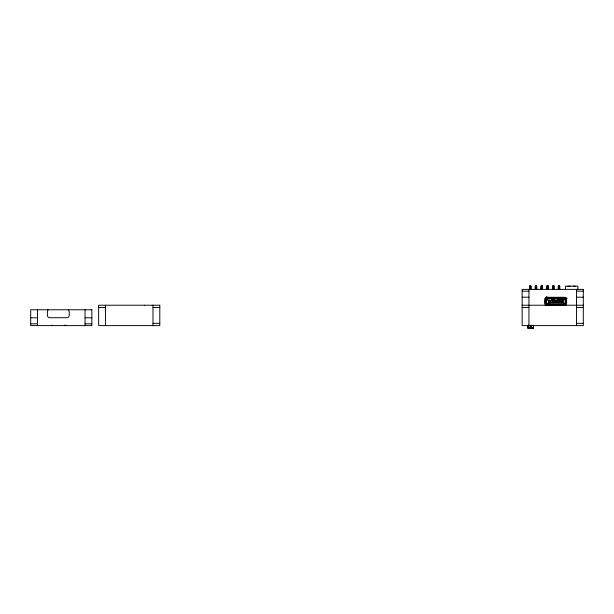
<?xml version="1.0" encoding="UTF-8"?>
<svg xmlns="http://www.w3.org/2000/svg" width="614" height="614" viewBox="0 0 614 614"><rect width="100%" height="100%" fill="white"/><g stroke="black" fill="none" stroke-linecap="round" stroke-linejoin="round"><path stroke-width="0.92" d="M547.389 298.55L565.064 298.78L565.302 300.123L564.895 299.033L547.964 298.534L546.775 298.964L546.276 300.33L545.854 304.751L545.7 300.415L546.383 300.353L545.877 304.767L545.961 298.266L550.581 298.197L547.389 298.55L546.399 299.548L546.383 305.02L552.055 305.02M529.544 289.585L529.575 285.978L530.91 285.978L529.598 286.024M530.227 325.259L530.25 327.953L531.555 327.999L531.617 325.259M535.293 289.585L535.331 285.978L536.667 285.978L535.331 285.978L535.316 289.616M541.049 289.585L541.08 285.978L542.415 285.978L541.08 285.978L541.064 289.616M546.798 289.585L546.836 285.978L548.172 285.978L546.836 285.978L546.821 289.616M552.554 289.585L552.585 285.978L553.92 285.978L552.585 285.978L552.569 289.616M558.303 289.585L558.341 285.978L559.676 285.978L559.707 289.585M558.326 289.616L558.364 286.024L559.676 285.978M531.555 327.999L531.586 325.29M545.961 298.266L546.26 304.621L554.703 305.02L564.642 304.951L565.21 304.36L565.064 298.78M563.145 302.234L563.176 300.645L548.663 300.645L558.901 300.645L558.226 302.234L548.571 302.234L563.145 302.234L552.784 302.004L553.805 302.234M565.21 304.36L565.87 303.423L565.732 298.243L547.719 297.874L545.838 298.949L545.877 304.767M565.985 300.353L565.862 303.869L565.809 301.965M528.316 325.167L528.101 328.022L533.535 328.022L533.428 325.251L533.535 328.022L528.101 328.022L528.101 325.274M528.324 325.197L528.101 328.022L533.129 328.022M545.907 304.705L546.383 300.123L547.964 298.534L549.415 299.256M545.7 300.353L546.199 304.705L551.679 304.667M528.339 326.188L528.101 328.022L532.33 327.784L528.101 328.022L532.292 327.722L528.101 328.022L531.287 327.508M561.426 298.097L559.354 298.274M546.383 305.02C547.135 303.009 549.845 302.879 550.29 300.645M550.228 304.889L551.648 304.813L550.221 305.012L550.367 304.567M552.262 298.243L552.423 297.859L550.244 298.074L559.27 297.928M561.326 298.243L561.488 297.859M546.26 304.621L546.706 304.045L546.399 299.548M564.642 304.951L565.87 303.423M557.205 300.645L558.901 302.234L558.226 302.004L558.901 300.868L558.226 300.645L553.851 300.829M554.826 302.234L555.501 302.004L553.314 301.95M549.576 301.958L550.175 302.234L549.499 302.234L546.775 298.964M555.248 301.958L554.826 302.004L557.88 302.234L561.511 300.645L562.186 300.868L562.186 302.234L564.596 303.27L565.302 305.02M558.226 300.645L555.547 300.983M552.508 299.663L555.847 298.389L560.152 299.486L562.831 298.772M558.226 302.234L558.901 302.004L558.226 300.868M575.556 286.339L573.177 286.147M570.145 286.147L567.766 286.339M529.306 327.784L531.156 327.515M563.176 300.645L562.186 300.645L562.186 302.234L560.835 300.952L564.895 299.033L560.206 299.563L555.847 298.389L552.124 299.325L554.803 299.379M560.835 300.952L562.186 300.868M560.29 298.22L550.681 298.174L560.06 298.066M530.25 327.953L531.594 327.953M565.325 304.82L564.941 304.037L546.767 304.068L546.383 300.353L546.337 304.782L551.671 304.897M522.153 291.174L528.946 291.174M576.508 291.174L583.3 291.174M522.153 297.207L528.946 297.207M576.508 297.207L583.3 297.207M545.032 298.197L547.082 298.197M565.11 298.197L567.275 298.197M545.27 300.637L545.27 305.173M546.092 301.812L546.767 304.068L564.995 304.053M522.153 305.235L583.3 305.235M98.639 307.499L105.439 307.499M152.993 307.499L159.793 307.499M522.153 307.499L528.946 307.499M576.508 307.499L583.3 307.499M30.7 317.783L37.492 317.783M85.054 317.783L91.847 317.783M152.993 323.348L159.793 323.348M576.508 323.348L583.3 323.348M30.7 323.824L37.492 323.824M85.054 323.824L91.847 323.824M546.683 303.976L550.236 304.337L550.236 305.02M548.003 300.146L550.175 300.868L549.077 300.783L549.499 300.645L549.499 302.234M564.903 298.013L565.962 299.87M550.858 298.534L551.679 299.985M545.838 298.949L546.276 300.33M565.609 303.078L565.809 304.767L565.809 300.361M565.732 298.243L565.77 300.1M559.653 286.024L559.692 289.616M553.935 289.616L553.897 286.024L553.958 289.585M548.187 289.616L548.149 286.024L548.195 289.378M542.431 289.616L542.392 286.024L542.454 289.585M536.682 289.616L536.644 286.024L536.697 289.585M530.926 289.616L530.887 286.024L530.949 289.585M530.258 325.29L530.289 327.999M577.866 289.839L577.866 286.147L565.456 286.147L565.456 289.862M576.508 289.378L576.508 325.612M565.456 297.291L565.456 299.148M528.946 289.378L528.946 325.612M152.993 305.235L152.993 325.612M105.439 305.235L105.439 325.612M85.054 309.763L85.054 325.612M68.622 309.763L68.622 310.5A2.264 2.264 0 0 1 69.228 312.042L69.228 315.442A2.264 2.264 0 0 1 66.964 317.707L49.665 317.707A2.264 2.264 0 0 1 47.401 315.442L47.401 312.042A2.264 2.264 0 0 1 47.892 310.638L47.892 309.763M65.805 325.052L65.805 325.612M64.739 325.052L64.739 325.612M52.297 325.052L52.297 325.612M37.492 309.763L37.492 325.612M152.387 305.235A4.528 4.528 0 0 1 152.241 305.473M144.697 305.473A4.528 4.528 0 0 1 144.543 305.235M564.335 305.212A2.264 2.264 0 0 0 566.599 302.948L566.599 299.555A2.264 2.264 0 0 0 564.335 297.291L547.036 297.291A2.264 2.264 0 0 0 544.771 299.555L544.771 302.948A2.264 2.264 0 0 0 547.036 305.212M546.736 296.808L546.721 298.611L546.736 296.815M545.332 300.008L545.293 302.111L545.332 300M553.559 298.327L551.948 299.586L551.948 298.795L553.559 298.327M562.232 301.965L561.511 302.234L562.186 302.004M557.88 300.645L557.205 300.868L557.88 300.645M554.91 297.544L548.732 297.567L549.077 297.982L555.455 297.575L554.91 297.544M583.3 289.378L522.153 289.378L522.153 325.612L583.3 325.612L583.3 289.378M159.793 305.235L98.639 305.235L98.639 325.612L159.793 325.612L159.793 305.235M91.847 309.763L30.7 309.763L30.7 325.612L91.847 325.612L91.847 309.763M559.738 298.795L558.134 298.35L559.738 299.586L559.738 298.795"/></g></svg>
